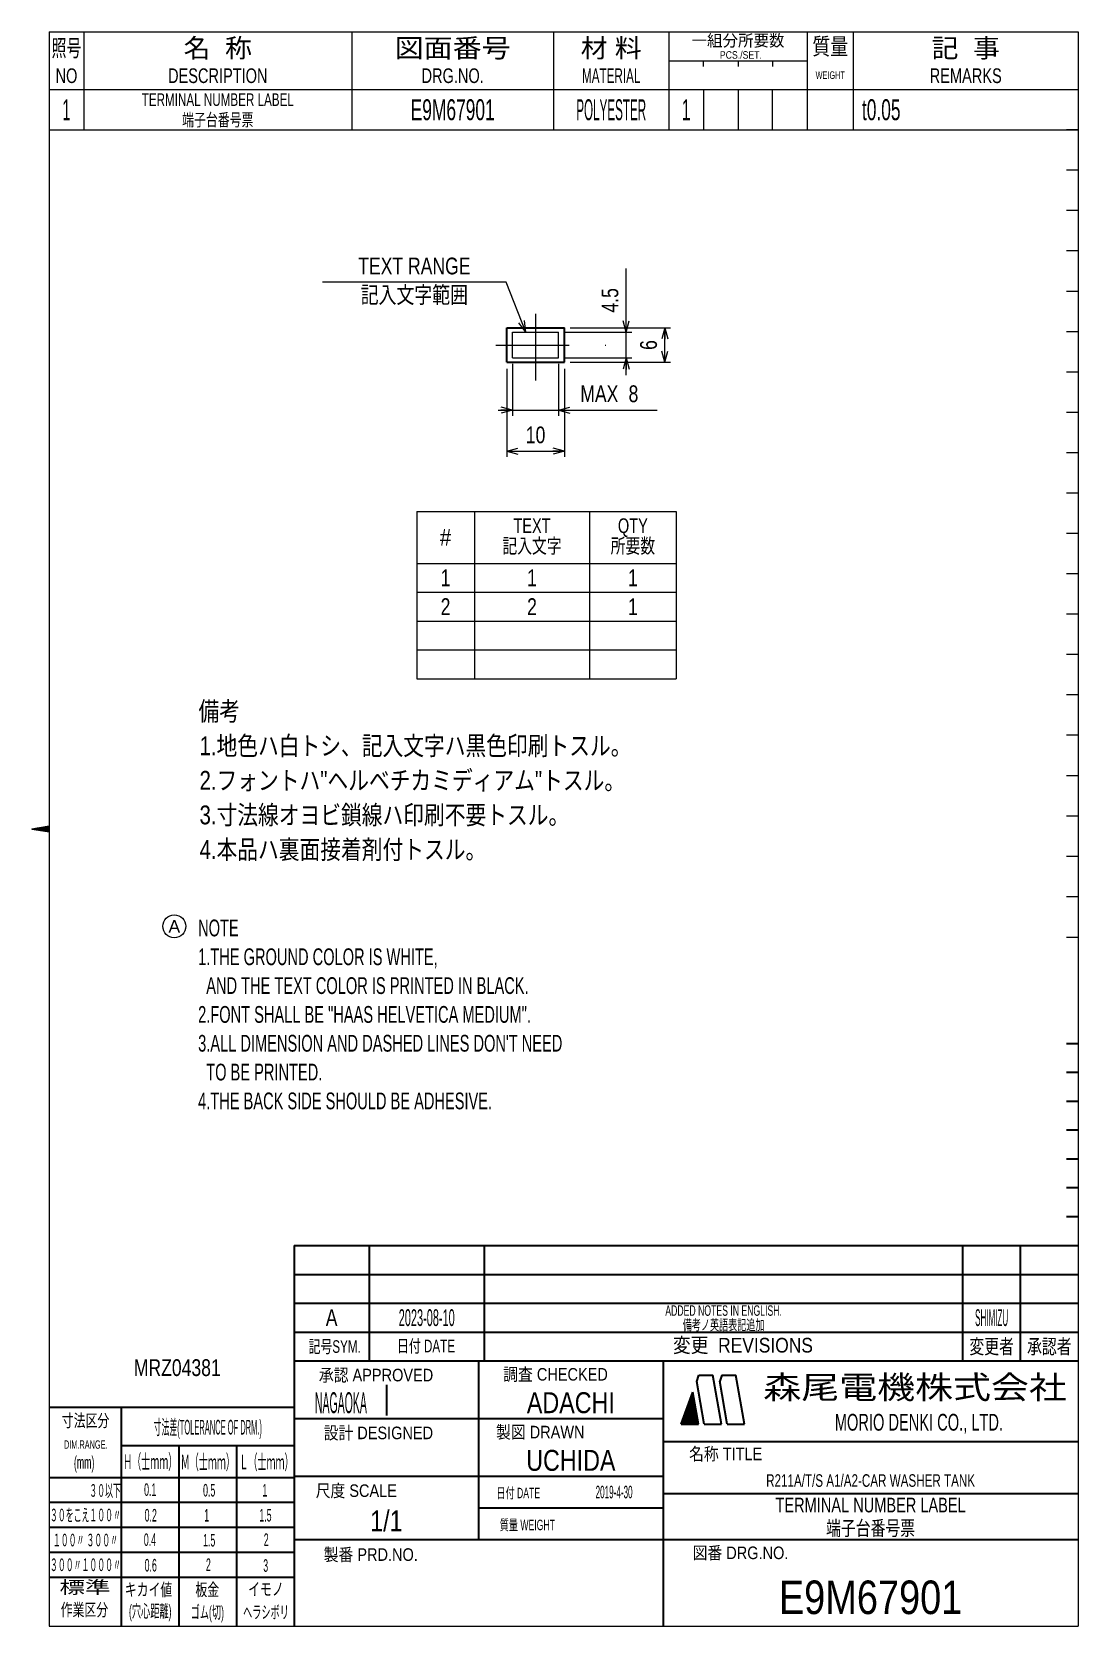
# Model space of a CAD drawing. Header units: millimetres. Extents: x 18 to 199, y 10 to 287.
import ezdxf
from ezdxf.enums import TextEntityAlignment as Align

# ---------------------------------------------------------------- set-up
doc = ezdxf.new("R2010")
doc.units = ezdxf.units.MM
doc.linetypes.add('DASHDOT', pattern=[25.3, 12.7, -6.3, 0, -6.3])
for name, color, linetype in [('GR01_01', 7, 'Continuous'), ('図面枠B6M', 7, 'Continuous'), ('図面枠D8M', 7, 'Continuous'), ('図面枠E9M', 7, 'Continuous'), ('表題、部品表', 7, 'Continuous'), ('表題、部品表_01', 7, 'Continuous'), ('表題、部品表_02', 7, 'Continuous'), ('表題、部品表_03', 7, 'Continuous'), ('表題、部品表_訂正', 7, 'Continuous')]:
    doc.layers.add(name, color=color, linetype=linetype)
doc.styles.add('HG丸ｺﾞｼｯｸM-PRO', font='')
doc.styles.get('HG丸ｺﾞｼｯｸM-PRO').set_extended_font_data('HG丸ｺﾞｼｯｸM-PRO')

# ---------------------------------------------------------------- blocks, each defined once
blk = doc.blocks.new('BLKF024')
at = {"layer": '図面枠E9M', "color": 4, "linetype": 'Continuous', "lineweight": 13}
for p, q in [((17.775844, 148.495693), (17.786182, 148.50603)), ((17.897062, 148.47549), (17.955887, 148.534315)), ((18.018281, 148.455287), (18.125593, 148.562599)), ((18.139499, 148.435083), (18.295299, 148.590883)), ((18.260717, 148.41488), (18.465004, 148.619167)), ((18.381936, 148.394677), (18.63471, 148.647452)), ((18.503154, 148.374474), (18.804416, 148.675736)), ((18.624372, 148.354271), (18.974121, 148.70402)), ((18.745591, 148.334068), (19.143827, 148.732304)), ((18.866809, 148.313865), (19.313532, 148.760589)), ((18.988027, 148.293662), (19.483238, 148.788873)), ((19.109245, 148.273459), (19.652944, 148.817157)), ((19.230464, 148.253256), (19.822649, 148.845442)), ((19.351682, 148.233053), (19.992355, 148.873726)), ((19.4729, 148.21285), (20.162061, 148.90201)), ((19.594119, 148.192647), (20.331766, 148.930294)), ((19.715337, 148.172444), (20.501472, 148.958579)), ((19.836555, 148.152241), (20.671177, 148.986863)), ((19.957774, 148.132038), (20.75, 148.924264)), ((20.078992, 148.111835), (20.75, 148.782843)), ((20.20021, 148.091632), (20.75, 148.641421)), ((20.321429, 148.071429), (20.75, 148.5)), ((20.442647, 148.051226), (20.75, 148.358579)), ((20.563865, 148.031022), (20.75, 148.217157)), ((20.685083, 148.010819), (20.75, 148.075736))]:
    blk.add_line(p, q, dxfattribs=at)
blk = doc.blocks.new('BLKF025')
at = {"layer": '図面枠E9M', "color": 3, "linetype": 'Continuous', "lineweight": 35}
for p, q in [((131.756831, 48.999879), (132.5833, 49.826349)), ((131.83776, 49.22223), (132.562102, 49.946572)), ((131.918689, 49.44458), (132.540903, 50.066794)), ((131.999617, 49.66693), (132.519705, 50.187017)), ((132.080546, 49.88928), (132.498506, 50.30724)), ((132.161475, 50.111631), (132.477307, 50.427463)), ((132.242404, 50.333981), (132.456109, 50.547686)), ((132.323333, 50.556331), (132.43491, 50.667909)), ((132.404262, 50.778681), (132.413712, 50.788131)), ((130.407871, 45.246757), (132.943675, 47.782561)), ((130.461969, 45.442276), (132.922477, 47.902784)), ((130.542898, 45.664626), (132.901278, 48.023006)), ((130.549292, 45.246757), (132.964874, 47.662338)), ((130.623827, 45.886976), (132.88008, 48.143229)), ((130.690714, 45.246757), (132.986072, 47.542115)), ((130.704756, 46.109327), (132.858881, 48.263452)), ((130.785684, 46.331677), (132.837682, 48.383675)), ((130.832135, 45.246757), (133.007271, 47.421892)), ((130.866613, 46.554027), (132.816484, 48.503898)), ((130.947542, 46.776377), (132.795285, 48.624121)), ((130.973556, 45.246757), (133.028469, 47.301669)), ((131.028471, 46.998727), (132.774087, 48.744343)), ((131.1094, 47.221078), (132.752888, 48.864566)), ((131.114978, 45.246757), (133.049668, 47.181447)), ((131.190329, 47.443428), (132.73169, 48.984789)), ((131.256399, 45.246757), (133.070866, 47.061224)), ((131.271258, 47.665778), (132.710491, 49.105012)), ((131.352186, 47.888128), (132.689293, 49.225235)), ((131.433115, 48.110479), (132.668094, 49.345457)), ((131.514044, 48.332829), (132.646896, 49.46568)), ((131.594973, 48.555179), (132.625697, 49.585903)), ((131.675902, 48.777529), (132.604499, 49.706126)), ((131.397821, 45.246757), (133.092065, 46.941001)), ((131.539242, 45.246757), (133.113263, 46.820778)), ((131.680663, 45.246757), (133.134462, 46.700555)), ((131.822085, 45.246757), (133.15566, 46.580332)), ((131.963506, 45.246757), (133.176859, 46.46011)), ((132.104927, 45.246757), (133.198057, 46.339887)), ((132.246349, 45.246757), (133.219256, 46.219664)), ((132.38777, 45.246757), (133.240455, 46.099441)), ((132.529191, 45.246757), (133.261653, 45.979218)), ((132.670613, 45.246757), (133.282852, 45.858995)), ((132.812034, 45.246757), (133.30405, 45.738773)), ((132.953455, 45.246757), (133.325249, 45.61855)), ((133.094877, 45.246757), (133.346447, 45.498327)), ((133.236298, 45.246757), (133.367646, 45.378104)), ((133.37772, 45.246757), (133.388844, 45.257881))]:
    blk.add_line(p, q, dxfattribs=at)
blk = doc.blocks.new('BLKF023')
at = {"layer": '図面枠E9M', "color": 2, "linetype": 'Continuous', "lineweight": 25}
for p, q in [((20.75, 286.75), (20.75, 10.25)), ((20.75, 286.75), (199.25, 286.75)), ((199.25, 286.75), (199.25, 10.25)), ((20.75, 10.25), (199.25, 10.25))]:
    blk.add_line(p, q, dxfattribs=at)
at = {"layer": '図面枠E9M', "color": 4, "linetype": 'Continuous', "lineweight": 13}
for p, q in [((199.25, 269.75), (197.25, 269.75)), ((199.25, 262.75), (197.25, 262.75)), ((199.25, 255.75), (197.25, 255.75)), ((199.25, 248.75), (197.25, 248.75)), ((199.25, 241.75), (197.25, 241.75)), ((199.25, 234.75), (197.25, 234.75)), ((199.25, 227.75), (197.25, 227.75)), ((199.25, 220.75), (197.25, 220.75)), ((199.25, 213.75), (197.25, 213.75)), ((199.25, 206.75), (197.25, 206.75)), ((199.25, 199.75), (197.25, 199.75)), ((199.25, 192.75), (197.25, 192.75)), ((199.25, 185.75), (197.25, 185.75)), ((199.25, 178.75), (197.25, 178.75)), ((199.25, 171.75), (197.25, 171.75)), ((199.25, 164.75), (197.25, 164.75)), ((199.25, 157.75), (197.25, 157.75)), ((199.25, 150.75), (197.25, 150.75)), ((20.75, 149), (17.75, 148.5)), ((17.75, 148.5), (20.75, 148)), ((199.25, 143.75), (197.25, 143.75)), ((199.25, 136.75), (197.25, 136.75)), ((197.25, 129.75), (199.25, 129.75))]:
    blk.add_line(p, q, dxfattribs=at)
at = {"layer": '図面枠E9M', "color": 3, "linetype": 'Continuous', "lineweight": 35}
for p, q in [((199.25, 111.25), (197.25, 111.25)), ((199.25, 106.25), (197.25, 106.25)), ((199.25, 101.25), (197.25, 101.25)), ((199.25, 96.25), (197.25, 96.25)), ((199.25, 91.25), (197.25, 91.25)), ((199.25, 86.25), (197.25, 86.25)), ((199.25, 81.25), (197.25, 81.25)), ((63.25, 76.25), (199.25, 76.25)), ((63.25, 76.25), (63.25, 10.25)), ((76.25, 76.25), (76.25, 56.25)), ((96.25, 56.25), (96.25, 76.25)), ((179.25, 56.25), (179.25, 76.25)), ((189.25, 56.25), (189.25, 76.25)), ((63.25, 71.25), (199.25, 71.25)), ((63.25, 66.25), (199.25, 66.25)), ((63.25, 61.25), (199.25, 61.25)), ((63.25, 56.25), (199.25, 56.25)), ((95.25, 56.25), (95.25, 25.25)), ((127.25, 56.25), (127.25, 10.25)), ((133.09, 52.65), (133.48, 53.75)), ((134.39, 45.25), (133.09, 52.65)), ((133.48, 53.75), (135.89, 53.75)), ((137.39, 45.25), (135.89, 53.75)), ((137.43, 53.75), (137.07, 52.76)), ((138.39, 45.25), (137.07, 52.76)), ((137.43, 53.75), (139.89, 53.75)), ((141.39, 45.25), (139.89, 53.75)), ((79.27, 52.11), (79.27, 46.8)), ((130.39, 45.25), (132.41, 50.8)), ((133.39, 45.25), (132.41, 50.8)), ((20.75, 48.25), (63.25, 48.25)), ((33.25, 48.25), (33.25, 10.25)), ((63.25, 46.25), (127.25, 46.25)), ((130.39, 45.25), (133.39, 45.25)), ((134.39, 45.25), (137.39, 45.25)), ((138.39, 45.25), (141.39, 45.25)), ((33.25, 41.55), (63.25, 41.55)), ((43.25, 41.55), (43.25, 10.25)), ((53.25, 41.55), (53.25, 10.25)), ((127.25, 42.25), (199.25, 42.25)), ((20.75, 36.05), (63.25, 36.05)), ((63.25, 36.25), (127.25, 36.25)), ((127.25, 33.25), (199.25, 33.25)), ((20.75, 31.73), (63.25, 31.73)), ((95.25, 30.75), (127.25, 30.75)), ((20.75, 27.4), (63.25, 27.4)), ((63.25, 25.25), (199.25, 25.25)), ((20.75, 23.08), (63.25, 23.08)), ((20.75, 18.75), (63.25, 18.75))]:
    blk.add_line(p, q, dxfattribs=at)
at = {"layer": '図面枠E9M', "color": 4, "linetype": 'Continuous', "lineweight": 13}
blk.add_blockref('BLKF024', (0, 0), dxfattribs=at)
at = {"layer": '図面枠E9M', "color": 3, "linetype": 'Continuous', "lineweight": 35}
blk.add_blockref('BLKF025', (0, 0), dxfattribs=at)
at = {"layer": '図面枠E9M', "color": 4, "linetype": 'Continuous', "lineweight": 13, "style": 'HG丸ｺﾞｼｯｸM-PRO'}
for s, height, width, p in [('記号SYM.', 2.182, 0.69227, (70.28, 58.74)), ('日付 DATE', 2.182, 0.692507, (86.12, 58.83)), ('変更  REVISIONS', 2.5455, 0.887352, (141.1, 58.97)), ('変更者', 2.545, 0.741121, (184.25, 58.75)), ('承認者', 2.545, 0.741121, (194.25, 58.75)), ('調査 CHECKED', 2.182, 0.863174, (108.59, 53.92)), ('承認 APPROVED', 2.1818, 0.863151, (77.46, 53.79)), ('寸法差(TOLERANCE OF DRM.)', 2.5455, 0.382528, (48.27, 44.75)), ('設計 DESIGNED', 2.1818, 0.862613, (77.86, 43.76)), ('製図 DRAWN', 2.182, 0.863099, (105.95, 43.9)), ('DIM.RANGE.', 1.455, 0.522543, (27.1, 41.74)), ('名称 TITLE', 2.182, 0.862489, (138.11, 40.12)), ('Ｈ（士ｍｍ）', 2.545, 0.439786, (38.28, 38.76)), ('Ｍ（士ｍｍ）', 2.545, 0.439786, (48.27, 38.71)), ('Ｌ（士ｍｍ）', 2.545, 0.439786, (58.45, 38.71)), ('３０以下', 2.182, 0.44793, (30.45, 33.77)), ('0.1', 2.182, 0.522424, (38.28, 33.92)), ('0.5', 2.182, 0.522424, (48.51, 33.82)), ('1', 2.18, 0.521199, (58.17, 33.82)), ('尺度 SCALE', 2.182, 0.862581, (74.03, 33.74)), ('日付 DATE', 1.818, 0.618255, (102.13, 33.34)), ('３０をこえ１００〃', 2.182, 0.44793, (27.04, 29.52)), ('0.2', 2.182, 0.522424, (38.37, 29.48)), ('1', 2.18, 0.521199, (48.08, 29.48)), ('1.5', 2.182, 0.522424, (58.27, 29.48)), ('質量 WEIGHT', 1.818, 0.618812, (103.71, 27.8)), ('１００〃 ３００〃', 2.182, 0.448161, (27.04, 25.18)), ('0.4', 2.182, 0.522424, (38.23, 25.24)), ('1.5', 2.182, 0.522424, (48.51, 25.15)), ('2', 2.18, 0.521199, (58.41, 25.24)), ('製番 PRD.NO.', 2.182, 0.863299, (76.54, 22.66)), ('図番 DRG.NO.', 2.182, 0.863083, (140.68, 22.96)), ('３００〃１０００〃', 2.182, 0.44793, (27.04, 20.89)), ('0.6', 2.182, 0.522424, (38.37, 20.81)), ('2', 2.18, 0.521199, (48.37, 20.9)), ('3', 2.18, 0.521199, (58.31, 20.76)), ('キカイ値', 2.182, 0.692256, (37.99, 16.58)), ('板金', 2.182, 0.692256, (48.18, 16.58)), ('イモノ', 2.182, 0.692256, (58.36, 16.67))]:
    blk.add_text(s, height=height, dxfattribs=dict(at, width=width)).set_placement(p, align=Align.MIDDLE_CENTER)
at = {"layer": '図面枠E9M', "color": 2, "linetype": 'Continuous', "lineweight": 25, "style": 'HG丸ｺﾞｼｯｸM-PRO', "width": 1.206081}
blk.add_text('森尾電機株式会社', height=4, dxfattribs=at).set_placement((170.97, 51.68), align=Align.MIDDLE_CENTER)
at = {"layer": '図面枠E9M', "color": 4, "linetype": 'Continuous', "lineweight": 13, "style": 'HG丸ｺﾞｼｯｸM-PRO'}
for s, width, p in [('寸法区分', 0.692256, (27.06, 44.15)), ('(mm)', 0.521312, (26.82, 36.89)), ('標準', 1.489301, (26.96, 15.25)), ('作業区分', 0.692256, (26.87, 11.35)), ('(穴心距離)', 0.521231, (38.28, 11.11)), ('ゴム(切)', 0.521232, (48.18, 10.92)), ('ヘラシボリ', 0.521228, (58.36, 10.92))]:
    blk.add_text(s, height=2.182, dxfattribs=dict(at, width=width)).set_placement(p, align=Align.BOTTOM_CENTER)
at = {"layer": '図面枠E9M', "color": 3, "linetype": 'Continuous', "lineweight": 35, "style": 'HG丸ｺﾞｼｯｸM-PRO', "width": 0.652197}
blk.add_text('MORIO DENKI CO., LTD.', height=2.9091, dxfattribs=at).set_placement((171.63, 45.61), align=Align.MIDDLE_CENTER)
blk = doc.blocks.new('BLKF026')
at = {"layer": '図面枠E9M', "color": 3, "linetype": 'Continuous', "lineweight": 35, "style": 'HG丸ｺﾞｼｯｸM-PRO'}
for s, height, width, p in [('A', 2.91, 0.782973, (69.75, 63.75)), ('2023-08-10', 2.909, 0.488281, (86.25, 63.75)), ('SHIMIZU', 2.909, 0.359252, (184.25, 63.75)), ('NAGAOKA', 3.636, 0.374843, (71.36, 49)), ('ADACHI', 3.636, 0.830909, (111.25, 49)), ('UCHIDA', 3.636, 0.830691, (111.25, 39)), ('R211A/T/S A1/A2-CAR WASHER TANK', 2.1818, 0.692108, (163.25, 35.5)), ('2019-4-30', 2.182, 0.482367, (118.75, 33.5)), ('1/1', 3.636, 0.828847, (79.25, 28.5)), ('TERMINAL NUMBER LABEL', 2.5455, 0.742378, (163.25, 31.25)), ('E9M67901', 5.818, 0.845879, (163.25, 15.25))]:
    blk.add_text(s, height=height, dxfattribs=dict(at, width=width)).set_placement(p, align=Align.MIDDLE_CENTER)
blk = doc.blocks.new('BLKF028')
at = {"layer": '表題、部品表', "color": 4, "linetype": 'Continuous', "lineweight": 13}
for p, q in [((20.75, 286.75), (20.75, 276.75)), ((20.75, 286.75), (199.25, 286.75)), ((26.75, 286.75), (26.75, 276.75)), ((73.25, 286.75), (73.25, 276.75)), ((108.25, 286.75), (108.25, 276.75)), ((128.25, 286.75), (128.25, 276.75)), ((152.25, 286.75), (152.25, 276.75)), ((160.25, 286.75), (160.25, 276.75)), ((199.25, 286.75), (199.25, 276.75)), ((128.25, 281.75), (152.25, 281.75)), ((134.25, 280.75), (134.25, 281.75)), ((140.25, 281.75), (140.25, 280.75)), ((146.25, 281.75), (146.25, 280.75)), ((20.75, 276.75), (199.25, 276.75))]:
    blk.add_line(p, q, dxfattribs=at)
at = {"layer": '表題、部品表', "color": 3, "linetype": 'Continuous', "lineweight": 35, "style": 'HG丸ｺﾞｼｯｸM-PRO'}
for s, height, width, p in [('照号', 2.909, 0.651535, (23.75, 283.95)), ('名  称', 3.273, 1.042426, (50, 283.95)), ('図面番号', 3.273, 1.127518, (90.75, 283.95)), ('材 料', 3.273, 1.042439, (118.25, 283.95)), ('一組分所要数', 2.036, 0.966638, (140.25, 285.25)), ('質量', 2.909, 0.781842, (156.25, 284.25)), ('記  事', 3.273, 1.042426, (179.75, 283.95)), ('PCS./SET.', 1.309, 0.862935, (140.75, 282.75)), ('NO', 2.545, 0.740841, (23.75, 279.15)), ('DESCRIPTION', 2.5455, 0.741365, (50, 279.15)), ('DRG.NO.', 2.545, 0.741189, (90.75, 279.15)), ('MATERIAL', 2.545, 0.594756, (118.25, 279.15)), ('WEIGHT', 1.309, 0.635507, (156.25, 279.25)), ('REMARKS', 2.545, 0.742803, (179.75, 279.15))]:
    blk.add_text(s, height=height, dxfattribs=dict(at, width=width)).set_placement(p, align=Align.MIDDLE_CENTER)
blk = doc.blocks.new('BLKF027')
at = {"layer": '表題、部品表', "color": 3, "linetype": 'Continuous', "lineweight": 13}
blk.add_blockref('BLKF028', (0, 0), dxfattribs=at)
blk = doc.blocks.new('BLKF029')
at = {"layer": '表題、部品表_02', "color": 4, "linetype": 'Continuous', "lineweight": 13}
for p, q in [((20.75, 276.75), (20.75, 269.75)), ((20.75, 276.75), (199.25, 276.75)), ((26.75, 276.75), (26.75, 269.75)), ((73.25, 276.75), (73.25, 269.75)), ((108.25, 276.75), (108.25, 269.75)), ((128.25, 276.75), (128.25, 269.75)), ((134.25, 276.75), (134.25, 269.75)), ((140.25, 276.75), (140.25, 269.75)), ((146.25, 269.75), (146.25, 276.75)), ((152.25, 276.75), (152.25, 269.75)), ((160.25, 276.75), (160.25, 269.75)), ((199.25, 276.75), (199.25, 269.75)), ((20.75, 269.75), (199.25, 269.75))]:
    blk.add_line(p, q, dxfattribs=at)
blk = doc.blocks.new('FXTIP_ARROW_E')
at = {"color": 0, "linetype": 'Continuous', "lineweight": -2}
for q in [(-1, 0), (-0.97, 0.26), (-0.97, -0.26)]:
    blk.add_line((0, 0), q, dxfattribs=at)
blk = doc.blocks.new('FXTIP_ARROW_S')
at = {"color": 0, "linetype": 'Continuous', "lineweight": -2}
for q in [(-1, 0), (-0.97, 0.26), (-0.97, -0.26)]:
    blk.add_line((0, 0), q, dxfattribs=at)
blk = doc.blocks.new('BLKF031')
at = {"layer": '表題、部品表_訂正', "color": 4, "linetype": 'Continuous', "lineweight": 13}
blk.add_circle((42.46, 131.62), 2, dxfattribs=at)
at = {"layer": '表題、部品表_訂正', "color": 4, "linetype": 'Continuous', "lineweight": 13, "style": 'HG丸ｺﾞｼｯｸM-PRO', "width": 1.042301}
blk.add_text('A', height=2.18, dxfattribs=at).set_placement((42.46, 131.62), align=Align.MIDDLE_CENTER)

msp = doc.modelspace()

# ---------------------------------------------------------------- linework, layer by layer
at = {"layer": 'GR01_01', "color": 4, "linetype": 'Continuous', "lineweight": 13}
for p, q in [((120.85, 234.69), (120.85, 245.69)), ((100.02, 243.32), (68.18, 243.32)), ((103.45, 234.69), (100.02, 243.32)), ((111.13, 235.44), (128.56, 235.44)), ((127.56, 229.44), (127.56, 235.44)), ((110.13, 234.69), (121.85, 234.69)), ((120.85, 230.19), (120.85, 234.69)), ((110.13, 230.19), (121.85, 230.19)), ((120.85, 227.19), (120.85, 230.19)), ((100.13, 228.29), (100.13, 213.03)), ((101.13, 229.19), (101.13, 220.16)), ((109.13, 229.19), (109.13, 220.16)), ((110.13, 228.29), (110.13, 213.03)), ((111.13, 229.44), (128.56, 229.44)), ((98.63, 221.16), (101.13, 221.16)), ((101.13, 221.16), (109.13, 221.16)), ((109.13, 221.16), (126.21, 221.16)), ((100.13, 214.03), (110.13, 214.03)), ((84.51, 203.57), (129.51, 203.57)), ((84.51, 203.57), (84.51, 174.57)), ((94.51, 203.57), (94.51, 174.57)), ((114.51, 203.57), (114.51, 174.57)), ((129.51, 203.57), (129.51, 174.57)), ((84.51, 194.57), (129.51, 194.57)), ((84.51, 189.57), (129.51, 189.57)), ((84.51, 184.57), (129.51, 184.57)), ((84.51, 179.57), (129.51, 179.57)), ((84.51, 174.57), (129.51, 174.57))]:
    msp.add_line(p, q, dxfattribs=at)
at = {"layer": 'GR01_01', "color": 4, "linetype": 'DASHDOT', "lineweight": 13}
for p, q in [((105.13, 237.86), (105.13, 226.3)), ((98.23, 232.44), (119.81, 232.44)), ((101.13, 230.19), (101.13, 234.69)), ((101.13, 234.69), (109.13, 234.69)), ((109.13, 230.19), (109.13, 234.69)), ((101.13, 230.19), (109.13, 230.19))]:
    msp.add_line(p, q, dxfattribs=at)
at = {"layer": 'GR01_01', "color": 3, "linetype": 'Continuous', "lineweight": 35}
for p, q in [((100.13, 229.44), (100.13, 235.44)), ((100.13, 235.44), (110.13, 235.44)), ((110.13, 229.44), (110.13, 235.44)), ((100.13, 229.44), (110.13, 229.44))]:
    msp.add_line(p, q, dxfattribs=at)

# ---------------------------------------------------------------- block references
at = {"layer": 'GR01_01', "color": 4, "linetype": 'Continuous', "lineweight": 13, "xscale": 2, "yscale": 2}
for name, p, rotation in [('FXTIP_ARROW_S', (103.45, 234.69), 291.6706837460434), ('FXTIP_ARROW_S', (120.85, 234.69), 270), ('FXTIP_ARROW_E', (127.56, 235.44), 90), ('FXTIP_ARROW_E', (120.85, 230.19), 90), ('FXTIP_ARROW_S', (127.56, 229.44), 270), ('FXTIP_ARROW_E', (101.13, 221.16), 360), ('FXTIP_ARROW_S', (109.13, 221.16), 180), ('FXTIP_ARROW_S', (100.13, 214.03), 180), ('FXTIP_ARROW_E', (110.13, 214.03), 360)]:
    msp.add_blockref(name, p, dxfattribs=dict(at, rotation=rotation))
at = {"layer": '図面枠E9M', "color": 4, "linetype": 'Continuous', "lineweight": 13}
msp.add_blockref('BLKF023', (0, 0), dxfattribs=at)
at = {"layer": '図面枠E9M', "color": 3, "linetype": 'Continuous', "lineweight": 35}
msp.add_blockref('BLKF026', (0, 0), dxfattribs=at)
at = {"layer": '表題、部品表', "color": 3, "linetype": 'Continuous', "lineweight": 13}
msp.add_blockref('BLKF027', (0, 0), dxfattribs=at)
at = {"layer": '表題、部品表_02', "color": 4, "linetype": 'Continuous', "lineweight": 13}
msp.add_blockref('BLKF029', (0, 0), dxfattribs=at)
at = {"layer": '表題、部品表_訂正', "color": 4, "linetype": 'Continuous', "lineweight": 13}
msp.add_blockref('BLKF031', (0, 0), dxfattribs=at)

# ---------------------------------------------------------------- texts
at = {"layer": 'GR01_01', "color": 3, "linetype": 'Continuous', "lineweight": 35, "style": 'HG丸ｺﾞｼｯｸM-PRO'}
for s, height, width, p in [('TEXT RANGE', 2.909, 0.783583, (84.1, 243.82)), ('記入文字範囲', 2.909, 0.781842, (84.1, 238.82)), ('TEXT', 2.545, 0.740695, (104.51, 199.07)), ('QTY', 2.545, 0.741932, (122.01, 199.07)), ('記入文字', 2.545, 0.741121, (104.51, 195.57)), ('所要数', 2.545, 0.741121, (122.01, 195.57))]:
    msp.add_text(s, height=height, dxfattribs=dict(at, width=width)).set_placement(p, align=Align.BOTTOM_CENTER)
for s, height, rotation, width, p in [('4.5', 2.909, 90, 0.784839, (120.35, 240.19)), ('6', 2.91, 90, 0.784542, (127.06, 232.44)), ('MAX', 2.909, 0, 0.782565, (116.19, 221.66)), ('8', 2.91, 0, 0.784542, (122.11, 221.66)), ('10', 2.909, 0, 0.784542, (105.13, 214.53))]:
    msp.add_text(s, height=height, rotation=rotation, dxfattribs=dict(at, width=width)).set_placement(p, align=Align.BOTTOM_CENTER)
for s, width, p in [('#', 0.910115, (89.51, 199.07)), ('1', 0.784542, (89.51, 192.07)), ('1', 0.784542, (104.51, 192.07)), ('1', 0.784542, (122.01, 192.07)), ('2', 0.784542, (89.51, 187.07)), ('2', 0.784542, (104.51, 187.07)), ('1', 0.784542, (122.01, 187.07))]:
    msp.add_text(s, height=2.91, dxfattribs=dict(at, width=width)).set_placement(p, align=Align.MIDDLE_CENTER)
at = {"layer": '図面枠B6M', "color": 3, "linetype": 'Continuous', "lineweight": 35, "style": 'HG丸ｺﾞｼｯｸM-PRO', "width": 0.741121}
msp.add_text('端子台番号票', height=2.545, dxfattribs=at).set_placement((163.25, 27.25), align=Align.MIDDLE_CENTER)
at = {"layer": '図面枠D8M', "color": 3, "linetype": 'Continuous', "lineweight": 35, "style": 'HG丸ｺﾞｼｯｸM-PRO'}
for s, height, width, p in [('ADDED NOTES IN ENGLISH.', 1.8182, 0.618609, (137.75, 64.98)), ('備考ノ英語表記追加', 1.818, 0.618958, (137.75, 62.5))]:
    msp.add_text(s, height=height, dxfattribs=dict(at, width=width)).set_placement(p, align=Align.MIDDLE_CENTER)
at = {"layer": '表題、部品表', "color": 3, "linetype": 'Continuous', "lineweight": 35, "style": 'HG丸ｺﾞｼｯｸM-PRO'}
for s, height, width, p in [('備考', 3.273, 0.806275, (50.26, 168.94)), ('MRZ04381', 2.909, 0.783494, (42.97, 55.08))]:
    msp.add_text(s, height=height, dxfattribs=dict(at, width=width)).set_placement(p, align=Align.MIDDLE_CENTER)
for s, width, p in [('1.地色ハ白トシ、記入文字ハ黒色印刷トスル。', 0.806286, (46.84, 162.94)), ('2.フォントハ"ヘルベチカミディアム"トスル。', 0.806203, (46.84, 156.94)), ('3.寸法線オヨビ鎖線ハ印刷不要トスル。', 0.806288, (46.84, 150.94)), ('4.本品ハ裏面接着剤付トスル。', 0.806292, (46.84, 144.94))]:
    msp.add_text(s, height=3.2727, dxfattribs=dict(at, width=width)).set_placement(p, align=Align.MIDDLE_LEFT)
at = {"layer": '表題、部品表_01', "color": 3, "linetype": 'Continuous', "lineweight": 35, "style": 'HG丸ｺﾞｼｯｸM-PRO'}
for s, height, width, p in [('NOTE', 2.909, 0.651162, (46.59, 131.34)), ('1.THE GROUND COLOR IS WHITE,', 2.9091, 0.651828, (46.59, 126.34)), ('  AND THE TEXT COLOR IS PRINTED IN BLACK.', 2.9091, 0.651638, (46.59, 121.34)), ('2.FONT SHALL BE "HAAS HELVETICA MEDIUM".', 2.9091, 0.651802, (46.59, 116.34)), ("3.ALL DIMENSION AND DASHED LINES DON'T NEED", 2.9091, 0.651805, (46.59, 111.34)), ('  TO BE PRINTED.', 2.9091, 0.651416, (46.59, 106.34)), ('4.THE BACK SIDE SHOULD BE ADHESIVE.', 2.9091, 0.651629, (46.59, 101.34))]:
    msp.add_text(s, height=height, dxfattribs=dict(at, width=width)).set_placement(p, align=Align.MIDDLE_LEFT)
at = {"layer": '表題、部品表_03', "color": 3, "linetype": 'Continuous', "lineweight": 35, "style": 'HG丸ｺﾞｼｯｸM-PRO'}
for s, height, width, p in [('1', 3.64, 0.521199, (23.75, 273.25)), ('TERMINAL NUMBER LABEL', 2.1818, 0.692737, (50, 275)), ('E9M67901', 3.636, 0.619819, (90.75, 273.25)), ('POLYESTER', 3.636, 0.41533, (118.25, 273.25)), ('1', 3.64, 0.576062, (131.25, 273.25)), ('端子台番号票', 2.182, 0.692256, (50, 271.5))]:
    msp.add_text(s, height=height, dxfattribs=dict(at, width=width)).set_placement(p, align=Align.MIDDLE_CENTER)
at = {"layer": '表題、部品表_03', "color": 3, "linetype": 'Continuous', "lineweight": 35, "style": 'HG丸ｺﾞｼｯｸM-PRO', "width": 0.618577}
msp.add_text('t0.05', height=3.636, dxfattribs=at).set_placement((161.75, 273.25), align=Align.MIDDLE_LEFT)

doc.saveas('drawing.dxf')
